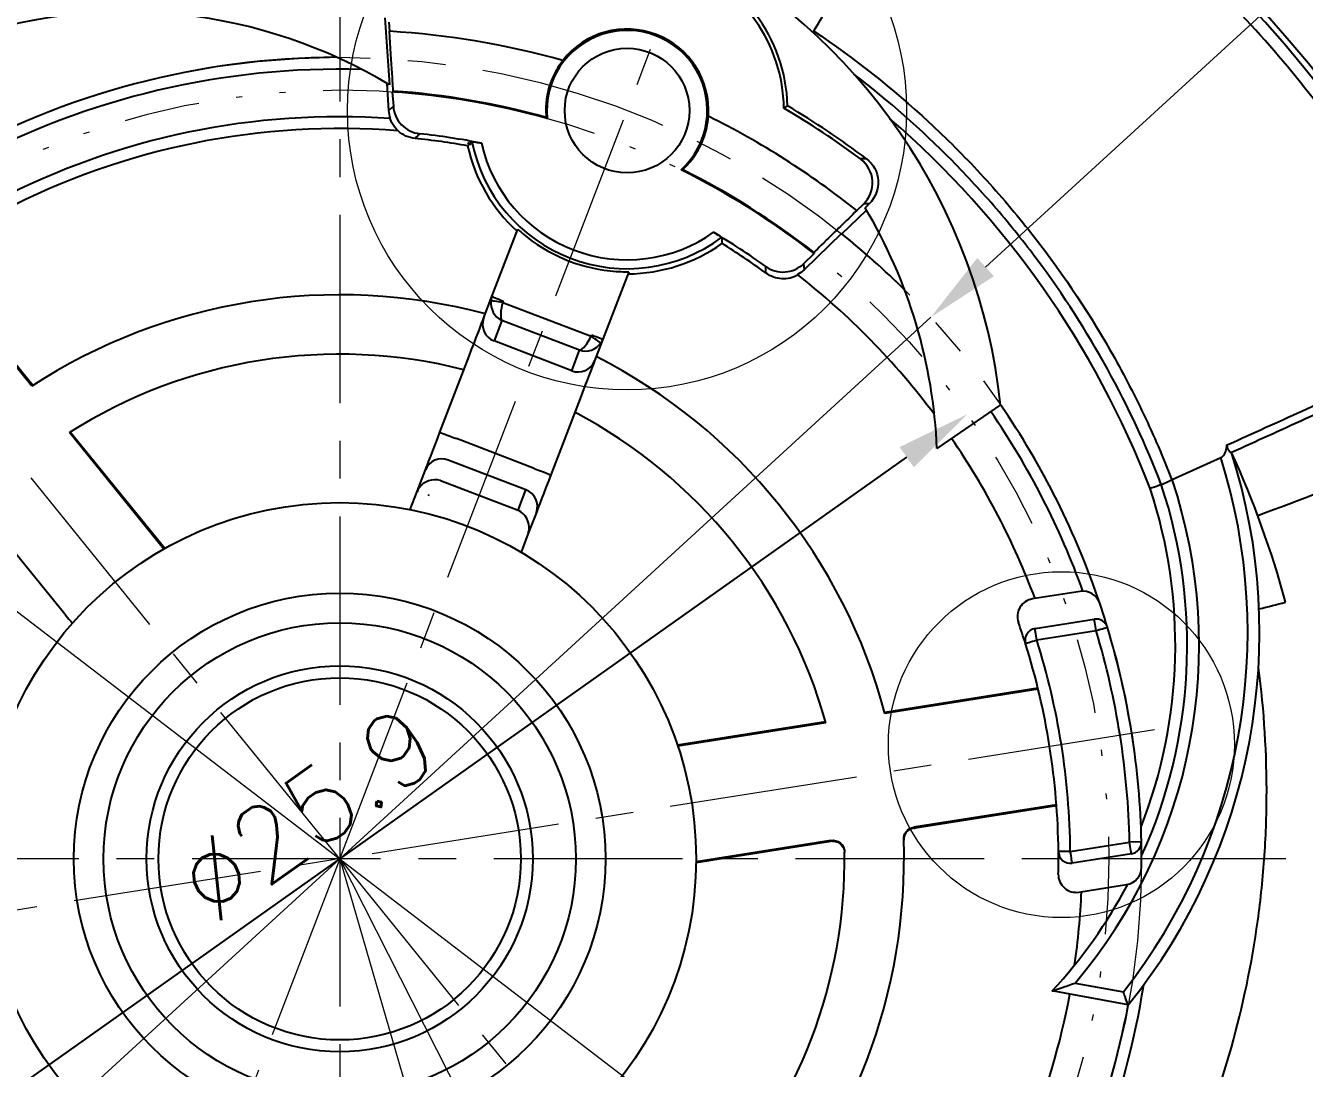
# Model space of a CAD drawing. Header units: millimetres. Extents: x 2517 to 6633, y 792 to 3241.
# Drawn here: x 3353.6 to 3375.13, y 971.59 to 989.15 of the extents above; entities that cross this region are included whole.
import ezdxf

# ---------------------------------------------------------------- set-up
doc = ezdxf.new("R2010")
doc.units = ezdxf.units.MM
doc.linetypes.add('CENTER', pattern=[50.8, 31.75, -6.35, 6.35, -6.35])
doc.linetypes.add('DIVIDE', pattern=[31.75, 12.7, -6.35, 0, -6.35, 0, -6.35])
for name, color, linetype, lineweight in [('中心线', 1, 'CENTER', 9), ('双点划线', 5, 'DIVIDE', 9), ('实线', 7, 'Continuous', 25), ('尺寸标注', 2, 'Continuous', 9)]:
    doc.layers.add(name, color=color, linetype=linetype, lineweight=lineweight)
doc.styles.add('st', font='txt.shx')
doc.dimstyles.new('2st', dxfattribs={"dimscale": 0.5, "dimtxt": 2.5, "dimasz": 2.5, "dimexe": 1.25, "dimexo": 0, "dimtad": 1, "dimtoh": 1, "dimdec": 1, "dimlfac": 0.5, "dimdsep": 46, "dimtxsty": 'st', "dimcen": 0, "dimclrd": 256, "dimclre": 256, "dimclrt": 3, "dimadec": 0, "dimazin": 2, "dimtfac": 1, "dimtdec": 1, "dimtofl": 0, "dimtmove": 0, "dimatfit": 1, "dimfxl": 0, "dimlwd": -1, "dimlwe": -1, "dimarcsym": 0})
doc.dimstyles.new('st', dxfattribs={"dimscale": 0.5, "dimtxt": 2.5, "dimasz": 2.5, "dimexe": 1.25, "dimexo": 0, "dimtad": 1, "dimtoh": 1, "dimdsep": 46, "dimtxsty": 'st', "dimcen": 0, "dimclrd": 256, "dimclre": 256, "dimclrt": 3, "dimadec": 3, "dimazin": 2, "dimtfac": 1, "dimtmove": 0, "dimatfit": 1, "dimfxl": 0, "dimlwd": -1, "dimlwe": -1, "dimarcsym": 0})

# ---------------------------------------------------------------- blocks, each defined once
blk = doc.blocks.new('*D304')
at = {"layer": 'Defpoints', "color": 0, "ltscale": 0.1, "transparency": 16777216}
for p in [(3358.889, 1001.207), (3365.061, 999.872), (3367.979, 998.8), (3358.889, 975.118), (3358.889, 947.894)]:
    blk.add_point(p, dxfattribs=at)
at = {"layer": '尺寸标注', "ltscale": 0.1, "transparency": 16777216}
blk.add_line((3367.979, 998.8), (3368.255, 999.518), dxfattribs=at)
blk.add_arc((3358.889, 975.118), 25.512, 71.8076, 87.1924, dxfattribs=at)
for points in [[(3360.133, 1000.391), (3360.143, 1000.807), (3358.889, 1000.629)], [(3366.924, 999.55), (3366.784, 999.158), (3368.031, 998.935)]]:
    blk.add_solid(points, dxfattribs=at)
at = {"layer": '尺寸标注', "color": 3, "ltscale": 0.1, "transparency": 16777216, "insert": (3363.423, 1001.175), "char_height": 1.25, "attachment_point": 5, "rotation": 350.1286, "style": 'st'}
blk.add_mtext('21°', dxfattribs=at)
blk = doc.blocks.new('*D327')
at = {"layer": 'Defpoints', "color": 0, "ltscale": 0.1, "transparency": 16777216}
for p in [(3349.709, 1001.778), (3367.979, 998.8), (3350.519, 985.454), (3358.889, 975.118), (3358.889, 975.118)]:
    blk.add_point(p, dxfattribs=at)
at = {"layer": '中心线', "ltscale": 0.1, "transparency": 16777216}
for p, q in [((3367.979, 998.8), (3369.217, 1002.024)), ((3350.519, 985.454), (3340.751, 997.516))]:
    blk.add_line(p, q, dxfattribs=at)
blk.add_arc((3358.889, 975.118), 28.196, 71.5403, 126.4597, dxfattribs=at)
for points in [[(3367.887, 1002.059), (3367.746, 1001.667), (3368.993, 1001.441)], [(3342.26, 997.63), (3342.005, 997.96), (3341.144, 997.03)]]:
    blk.add_solid(points, dxfattribs=at)
at = {"layer": '中心线', "color": 3, "ltscale": 0.1, "transparency": 16777216, "insert": (3355.489, 1004.052), "char_height": 1.25, "attachment_point": 5, "rotation": 6.7014, "style": 'st'}
blk.add_mtext('60°', dxfattribs=at)
blk = doc.blocks.new('*D331')
at = {"layer": 'Defpoints', "color": 0, "ltscale": 0.1, "transparency": 16777216}
for p in [(3368.84, 984.24), (3348.937, 965.995)]:
    blk.add_point(p, dxfattribs=at)
at = {"layer": '尺寸标注', "ltscale": 0.1, "transparency": 16777216}
for p, q in [((3369.762, 985.084), (3378.157, 992.78)), ((3378.157, 992.78), (3381.803, 992.78)), ((3348.937, 965.995), (3368.84, 984.24)), ((3348.016, 965.151), (3347.094, 964.306))]:
    blk.add_line(p, q, dxfattribs=at)
for points in [[(3369.621, 985.238), (3369.903, 984.931), (3368.84, 984.24)], [(3347.875, 965.304), (3348.156, 964.997), (3348.937, 965.995)]]:
    blk.add_solid(points, dxfattribs=at)
at = {"layer": '尺寸标注', "color": 3, "ltscale": 0.1, "transparency": 16777216, "insert": (3380.136, 993.718), "char_height": 1.25, "attachment_point": 5, "style": 'st'}
blk.add_mtext('∅27', dxfattribs=at)
blk = doc.blocks.new('*D343')
at = {"layer": 'Defpoints', "color": 0, "ltscale": 0.1, "transparency": 16777216}
for p in [(3358.889, 975.118), (3369.565, 954.07)]:
    blk.add_point(p, dxfattribs=at)
at = {"layer": '尺寸标注', "ltscale": 0.1, "transparency": 16777216}
for p, q in [((3358.889, 975.118), (3369.565, 954.07)), ((3370.13, 952.955), (3371.757, 949.749)), ((3371.757, 949.749), (3377.069, 949.749))]:
    blk.add_line(p, q, dxfattribs=at)
blk.add_solid([(3370.316, 953.05), (3369.944, 952.861), (3369.565, 954.07)], dxfattribs=at)
at = {"layer": '尺寸标注', "color": 3, "ltscale": 0.1, "transparency": 16777216, "insert": (3374.569, 950.686), "char_height": 1.25, "attachment_point": 5, "style": 'st'}
blk.add_mtext('R23.6', dxfattribs=at)
blk = doc.blocks.new('*D344')
at = {"layer": 'Defpoints', "color": 0, "ltscale": 0.1, "transparency": 16777216}
for p in [(3358.889, 975.118), (3365.231, 953.321)]:
    blk.add_point(p, dxfattribs=at)
at = {"layer": '尺寸标注', "ltscale": 0.1, "transparency": 16777216}
for p, q in [((3358.889, 975.118), (3365.231, 953.321)), ((3365.58, 952.121), (3367.349, 946.041)), ((3367.349, 946.041), (3372.661, 946.041))]:
    blk.add_line(p, q, dxfattribs=at)
blk.add_solid([(3365.78, 952.179), (3365.38, 952.063), (3365.231, 953.321)], dxfattribs=at)
at = {"layer": '尺寸标注', "color": 3, "ltscale": 0.1, "transparency": 16777216, "insert": (3370.161, 946.979), "char_height": 1.25, "attachment_point": 5, "style": 'st'}
blk.add_mtext('R22.7', dxfattribs=at)
blk = doc.blocks.new('*D446')
at = {"layer": 'Defpoints', "color": 0, "ltscale": 0.1, "transparency": 16777216}
for p in [(3369.454, 982.606), (3348.323, 967.629)]:
    blk.add_point(p, dxfattribs=at)
at = {"layer": '实线', "ltscale": 0.1, "transparency": 16777216}
blk.add_line((3349.343, 968.352), (3368.434, 981.883), dxfattribs=at)
for points in [[(3368.314, 982.053), (3368.555, 981.713), (3369.454, 982.606)], [(3349.223, 968.522), (3349.463, 968.182), (3348.323, 967.629)]]:
    blk.add_solid(points, dxfattribs=at)
at = {"layer": '实线', "color": 3, "ltscale": 0.1, "transparency": 16777216, "insert": (3358.347, 975.882), "char_height": 1.25, "attachment_point": 5, "rotation": 35.3261, "style": 'st'}
blk.add_mtext('∅25.9', dxfattribs=at)
blk = doc.blocks.new('*D447')
at = {"layer": 'Defpoints', "color": 0, "ltscale": 0.1, "transparency": 16777216}
for p in [(3348.61, 982.995), (3369.168, 967.24)]:
    blk.add_point(p, dxfattribs=at)
at = {"layer": '尺寸标注', "ltscale": 0.1, "transparency": 16777216}
for p, q in [((3347.618, 983.755), (3346.626, 984.515)), ((3348.61, 982.995), (3369.168, 967.24)), ((3370.16, 966.48), (3379.494, 959.327)), ((3379.494, 959.327), (3386.81, 959.327))]:
    blk.add_line(p, q, dxfattribs=at)
for points in [[(3347.744, 983.92), (3347.491, 983.59), (3348.61, 982.995)], [(3370.286, 966.646), (3370.033, 966.315), (3369.168, 967.24)]]:
    blk.add_solid(points, dxfattribs=at)
at = {"layer": '尺寸标注', "color": 3, "ltscale": 0.1, "transparency": 16777216, "insert": (3383.308, 960.675), "char_height": 1.25, "attachment_point": 5, "style": 'st'}
blk.add_mtext('%%c26{}{\\H0.71x;\\C3;\\S+0.03^  0;}', dxfattribs=at)

msp = doc.modelspace()

# ---------------------------------------------------------------- linework, layer by layer
at = {"layer": '中心线', "ltscale": 0.1}
for p, q in [((3358.8888, 1001.2065), (3358.8888, 947.8935)), ((3358.8888, 975.1175), (3367.9794, 998.7996)), ((3358.8888, 975.1175), (3350.5188, 985.4536)), ((3372.608, 977.2904), (3341.4506, 972.3556)), ((3384.9778, 975.1175), (3326.5746, 975.1175)), ((3358.8888, 975.1175), (3353.8235, 961.922)), ((3358.8888, 975.1175), (3369.5202, 961.9888))]:
    msp.add_line(p, q, dxfattribs=at)
msp.add_circle((3358.8888, 975.1175), 13.5, dxfattribs=at)
at = {"layer": '双点划线', "ltscale": 0.1}
msp.add_circle((3358.8888, 975.1175), 12.95, dxfattribs=at)
at = {"layer": '实线'}
for p, q in [((3359.6468, 989.2809), (3359.7257, 988.1518)), ((3359.7146, 989.2116), (3359.7255, 989.0556)), ((3359.7182, 987.7218), (3359.6865, 988.1753)), ((3359.7872, 988.0495), (3359.7749, 988.0372)), ((3359.7749, 988.0372), (3359.792, 987.7928)), ((3359.7182, 987.7218), (3359.792, 987.7928)), ((3359.7373, 987.5887), (3359.7462, 987.5881)), ((3362.3685, 987.6049), (3362.3834, 987.5871)), ((3361.0682, 987.1533), (3361.0418, 987.126)), ((3361.1141, 987.2003), (3361.0805, 987.1661)), ((3364.6585, 986.7259), (3364.6355, 986.7226)), ((3367.3433, 985.6423), (3367.7568, 986.0417)), ((3367.5933, 986.0354), (3367.7058, 986.1441)), ((3367.7325, 986.0826), (3367.8026, 986.1502)), ((3361.4526, 984.5869), (3361.8879, 985.7209)), ((3367.3364, 985.6478), (3366.7062, 985.0393)), ((3366.8743, 985.3291), (3366.8752, 985.3116)), ((3353.7206, 983.0887), (3352.0772, 985.1181)), ((3366.699, 985.1415), (3366.8752, 985.3116)), ((3366.699, 985.1415), (3366.7062, 985.0393)), ((3353.7059, 983.0792), (3352.0627, 985.1083)), ((3363.755, 985.0042), (3363.3197, 983.8702)), ((3361.3119, 984.2205), (3361.4526, 984.5869)), ((3361.6331, 984.4908), (3363.1213, 983.9196)), ((3361.6194, 984.1844), (3361.4877, 983.8413)), ((3362.9264, 983.6826), (3361.6194, 984.1844)), ((3362.7947, 983.3396), (3361.4877, 983.8413)), ((3363.3197, 983.8702), (3363.1791, 983.5038)), ((3362.7947, 983.3396), (3362.9264, 983.6826)), ((3360.5757, 982.3025), (3361.0686, 983.5866)), ((3362.9357, 982.8698), (3362.4428, 981.5858)), ((3370.0145, 982.764), (3368.9431, 982.0277)), ((3355.9274, 980.3358), (3354.339, 982.2973)), ((3355.9428, 980.3445), (3354.3538, 982.3067)), ((3362.1628, 981.6933), (3360.8557, 982.195)), ((3360.1917, 981.3022), (3360.3323, 981.6685)), ((3362.0237, 981.331), (3360.7167, 981.8327)), ((3372.9032, 981.5043), (3373.7198, 981.8764)), ((3360.585, 981.4897), (3361.892, 980.988)), ((3360.0753, 980.999), (3360.1917, 981.3022)), ((3361.892, 980.988), (3362.0237, 981.331)), ((3352.9263, 980.8915), (3354.2609, 979.2434)), ((3362.1995, 980.9518), (3362.0588, 980.5854)), ((3362.0588, 980.5854), (3361.9425, 980.2823)), ((3371.3528, 979.6228), (3370.5507, 979.4958)), ((3370.5937, 978.9963), (3371.5913, 979.1543)), ((3371.6226, 978.9568), (3370.625, 978.7988)), ((3370.6425, 977.9916), (3368.0632, 977.5831)), ((3370.6466, 977.9746), (3368.0678, 977.5661)), ((3367.0694, 977.4257), (3364.5756, 977.0307)), ((3367.0741, 977.4088), (3364.5812, 977.0139)), ((3370.9543, 976.0303), (3368.5517, 975.6497)), ((3368.5747, 975.6392), (3370.9553, 976.0162)), ((3367.1567, 975.4288), (3364.8886, 975.0695)), ((3364.8884, 975.0553), (3367.1569, 975.4146)), ((3371.1881, 975.2431), (3370.9881, 975.2411)), ((3371.1881, 975.2431), (3372.1857, 975.4011)), ((3372.3857, 975.4054), (3372.1857, 975.4011)), ((3372.217, 975.2036), (3371.2194, 975.0456)), ((3371.3329, 974.5573), (3372.135, 974.6844)), ((3372.1627, 972.6573), (3370.8845, 972.8943)), ((3371.2681, 973.0266), (3372.081, 972.8759))]:
    msp.add_line(p, q, dxfattribs=at)
at = {"layer": '实线', "flags": 128}
for points in [[(3366.3673, 987.7625), (3366.3889, 987.775), (3366.4294, 987.7987)], [(3367.8026, 986.1502), (3367.7543, 986.1472), (3367.7058, 986.1441)], [(3365.32, 985.5858), (3365.3222, 985.5318), (3365.324, 985.4823)], [(3361.6331, 984.4908), (3361.5959, 984.4957), (3361.5599, 984.5003), (3361.5266, 984.5046), (3361.4971, 984.5084), (3361.4724, 984.5116), (3361.4534, 984.5141), (3361.4408, 984.5157), (3361.4351, 984.5164)], [(3361.4526, 984.5869), (3361.4562, 984.5855), (3361.4668, 984.5815), (3361.484, 984.5748), (3361.5073, 984.5659), (3361.5356, 984.5551), (3361.5678, 984.5427), (3361.6029, 984.5292), (3361.6393, 984.5153)], [(3361.0686, 983.5866), (3361.1099, 983.6944), (3361.1502, 983.7992), (3361.1882, 983.8982), (3361.2229, 983.9887), (3361.2535, 984.0682), (3361.2789, 984.1345), (3361.2986, 984.1857), (3361.3119, 984.2205)], [(3363.2855, 983.8061), (3363.2808, 983.8094), (3363.2704, 983.8166), (3363.2546, 983.8275), (3363.2342, 983.8416), (3363.2097, 983.8585), (3363.182, 983.8776), (3363.1522, 983.8982), (3363.1213, 983.9196)], [(3363.133, 983.9419), (3363.1694, 983.9279), (3363.2045, 983.9144), (3363.2368, 983.902), (3363.265, 983.8912), (3363.2883, 983.8823), (3363.3055, 983.8756), (3363.3161, 983.8716), (3363.3197, 983.8702)], [(3363.1791, 983.5038), (3363.1657, 983.469), (3363.146, 983.4177), (3363.1206, 983.3515), (3363.0901, 983.272), (3363.0554, 983.1815), (3363.0174, 983.0825), (3362.9771, 982.9776), (3362.9357, 982.8698)], [(3360.3323, 981.6685), (3360.3457, 981.7034), (3360.3654, 981.7546), (3360.3908, 981.8209), (3360.4213, 981.9004), (3360.456, 981.9908), (3360.494, 982.0899), (3360.5343, 982.1947), (3360.5757, 982.3025)], [(3360.5757, 982.3025), (3360.5811, 982.3005), (3360.597, 982.2943), (3360.6229, 982.2844), (3360.6577, 982.271), (3360.7001, 982.2547), (3360.7486, 982.2362), (3360.8011, 982.216), (3360.8557, 982.195)], [(3362.1628, 981.6933), (3362.2174, 981.6723), (3362.2699, 981.6522), (3362.3184, 981.6336), (3362.3608, 981.6173), (3362.3956, 981.6039), (3362.4215, 981.594), (3362.4375, 981.5879), (3362.4428, 981.5858)], [(3362.4428, 981.5858), (3362.4015, 981.478), (3362.3612, 981.3731), (3362.3232, 981.2741), (3362.2885, 981.1836), (3362.258, 981.1042), (3362.2325, 981.0379), (3362.2128, 980.9866), (3362.1995, 980.9518)], [(3371.6226, 978.9568), (3371.6165, 978.9953), (3371.6106, 979.0324), (3371.6052, 979.0666), (3371.6004, 979.0965), (3371.5966, 979.1211), (3371.5937, 979.1393), (3371.5919, 979.1505), (3371.5913, 979.1543)], [(3370.625, 978.7988), (3370.6188, 978.8373), (3370.613, 978.8744), (3370.6076, 978.9085), (3370.6028, 978.9385), (3370.5989, 978.963), (3370.596, 978.9813), (3370.5943, 978.9925), (3370.5937, 978.9963)], [(3371.8141, 979.0145), (3371.8104, 979.0134), (3371.7995, 979.0101), (3371.7818, 979.0048), (3371.758, 978.9976), (3371.729, 978.9889), (3371.6958, 978.9789), (3371.6599, 978.9681), (3371.6226, 978.9568)], [(3370.625, 978.7988), (3370.5877, 978.7871), (3370.5519, 978.7759), (3370.5189, 978.7655), (3370.49, 978.7565), (3370.4663, 978.749), (3370.4486, 978.7435), (3370.4378, 978.7401), (3370.4341, 978.7389)], [(3371.2194, 975.0456), (3371.2188, 975.0494), (3371.217, 975.0606), (3371.2141, 975.0789), (3371.2102, 975.1034), (3371.2055, 975.1334), (3371.2001, 975.1675), (3371.1942, 975.2046), (3371.1881, 975.2431)], [(3372.217, 975.2036), (3372.2164, 975.2074), (3372.2146, 975.2186), (3372.2117, 975.2369), (3372.2079, 975.2614), (3372.2031, 975.2914), (3372.1977, 975.3255), (3372.1918, 975.3626), (3372.1857, 975.4011)]]:
    msp.add_lwpolyline(points, dxfattribs=at)
at = {"layer": '实线'}
for centre, radius in [((3363.7267, 987.7209), 1.05), ((3358.8888, 975.1175), 6), ((3358.8888, 975.1175), 4.475), ((3358.8888, 975.1175), 3.975), ((3358.8888, 975.1175), 3.25), ((3358.8888, 975.1175), 3.05)]:
    msp.add_circle(centre, radius, dxfattribs=at)
for centre, radius, start, end in [((3358.8888, 975.1175), 21.1, 71.98834, 66.01166), ((3358.8888, 975.1175), 21, 71.98834, 66.01166), ((3358.8888, 975.1175), 23.6, 35.87237, 62.12763), ((3358.8888, 975.1175), 22.7, 37.03269, 60.96731), ((3360.0722, 981.6908), 10, 6.16078, 62.64538), ((3363.7267, 987.7209), 2.6409, 0.90239, 137.09761), ((3363.7267, 987.7209), 2.7037, 1.65, 71.99729), ((3355.2887, 980.7848), 8.6, 58.9399, 108.32049), ((3358.8888, 975.1175), 13.9631, 74.39068, 86.56438), ((3363.7267, 987.7209), 1.35, 312.31351, 185.68649), ((3363.7267, 987.7209), 1.3718, 356.01278, 141.98722), ((3358.8888, 975.1175), 13.5, 90.20778, 119.40593), ((3358.8888, 975.1175), 13.3, 88.39485, 118.18283), ((3358.8888, 975.1175), 12.95, 74.34441, 86.07644), ((3358.8888, 975.1175), 12.9632, 74.42896, 86.02578), ((3358.8888, 975.1175), 14.6909, 53.35593, 59.39878), ((3358.8888, 975.1175), 14.7537, 53.05847, 59.26308), ((3358.8888, 975.1175), 12.5, 86.0665, 117.46304), ((3358.8888, 975.1175), 13.9631, 51.43562, 63.60932), ((3357.8433, 975.6804), 15.746, 21.11776, 49.10218), ((3358.8888, 975.1175), 12.3, 85.40936, 117.46828), ((3386.2026, 961.3384), 36.7406, 134.97176, 135.14641), ((3358.8888, 975.1175), 12.2873, 78.80875, 83.70559), ((3358.8888, 975.1175), 12.2, 79.83514, 84.03406), ((3363.7267, 987.7209), 2.75, 192.49184, 227.67631), ((3358.8888, 975.1175), 12.2463, 79.69002, 79.84693), ((3355.2887, 980.7848), 8.6, 47.60664, 47.96134), ((3363.7267, 987.7209), 2.7037, 191.84129, 192.48766), ((3363.7267, 987.7209), 2.664, 191.26858, 306.73142), ((3363.7267, 987.7209), 2.514, 192.63017, 305.36983), ((3369.4823, 948.2355), 38.7125, 92.55623, 92.70267), ((3358.8888, 975.1175), 12.95, 51.92356, 63.65559), ((3358.8888, 975.1175), 12.9632, 51.97422, 63.57104), ((3360.3505, 981.6706), 8.6, 2.37989, 30.86527), ((3363.7267, 987.7209), 2.7151, 231.86349, 266.13651), ((3358.8888, 975.1175), 12.2873, 54.29441, 59.19125), ((3358.8888, 975.1175), 13.5, 45.20778, 51.26263), ((3363.7267, 987.7209), 2.75, 270.32369, 305.50816), ((3358.8888, 975.1175), 12.2, 53.96594, 58.16486), ((3329.2769, 983.1496), 36.8344, 2.85346, 3.02767), ((3358.8888, 975.1175), 12.5, 36.78509, 51.9335), ((3358.8888, 975.1175), 9.5, 75.04233, 123.06352), ((3361.5895, 984.1189), 0.2956, 159.88157, 249.85493), ((3358.8888, 975.1175), 8.5, 75.75633, 122.36214), ((3362.9048, 983.614), 0.2956, 248.14504, 338.11845), ((3358.8888, 975.1175), 9.5, 14.93648, 62.95767), ((3358.8888, 975.1175), 13.5, 18.59407, 34.5), ((3358.8888, 975.1175), 8.5, 15.63786, 62.24367), ((3358.8888, 975.1175), 13.3, 19.81717, 34.5), ((3358.8888, 975.1175), 12.5, 20.53696, 34.5), ((3364.3736, 978.9287), 10, 321.16078, 17.64538), ((3358.8888, 975.1175), 16.5, 15.19016, 24.5), ((3360.6066, 981.5584), 0.2956, 68.14484, 158.11868), ((3364.3736, 978.9287), 9.8, 321.85641, 17.5048), ((3364.5561, 978.7176), 8.8, 319.7059, 18.46147), ((3361.9219, 981.0535), 0.2956, 339.88149, 69.85507), ((3364.5561, 978.7176), 8.4, 338.62042, 18.28749), ((3364.5561, 978.7176), 8.6, 335.6115, 18.32049), ((3371.3997, 979.3265), 0.3, 18.59407, 99), ((3370.5976, 979.1995), 0.3, 99, 199.21948), ((3358.8888, 975.1175), 13.5, 16.77819, 18.59407), ((3358.8888, 975.1175), 12.1, 17.41497, 19.21948), ((3371.6226, 978.9568), 0.2, 16.77819, 99), ((3370.625, 978.7988), 0.2, 99, 197.41497), ((3358.8888, 975.1175), 13.3, 1.22181, 16.77819), ((3358.8888, 975.1175), 13.5, 1.22181, 16.77819), ((3358.8888, 975.1175), 12.1, 0.58503, 17.41497), ((3358.8888, 975.1175), 12.3, 0.58503, 17.41497), ((3358.8575, 975.315), 9.7, 1.89397, 1.97731), ((3358.8888, 975.1175), 9.5, 316.10634, 1.97659), ((3358.8575, 975.315), 8.3, 0.68735, 0.78518), ((3358.8888, 975.1175), 8.5, 317.31286, 0.78433), ((3358.8888, 975.1175), 12.1, 358.78052, 0.58503), ((3371.1881, 975.2431), 0.2, 180.58503, 279), ((3372.1857, 975.4011), 0.2, 279, 1.22181), ((3358.8888, 975.1175), 13.5, 359.40593, 1.22181), ((3371.2859, 974.8536), 0.3, 178.78052, 279), ((3372.088, 974.9807), 0.3, 279, 359.40593), ((3364.5561, 978.7176), 8.6, 317.37989, 332.05845), ((3358.8888, 975.1175), 12.5, 351.78509, 357.46304), ((3358.8888, 975.1175), 12.5, 326.15283, 349.5), ((3358.8888, 975.1175), 13.7, 326.88073, 351.09056), ((3358.8888, 975.1175), 13.5, 326.73737, 349.5), ((3358.8888, 975.1175), 9.5, 196.10634, 243.04235), ((3358.8888, 975.1175), 8.5, 197.31286, 242.33845)]:
    msp.add_arc(centre, radius, start, end, dxfattribs=at)
for centre, major_axis, ratio, start_param, end_param in [((3361.7237, 984.4561), (-0.1679, 0.259), 0.9162457, 0.8329813, 2.1587989), ((3361.7326, 984.4794), (0.2801, -0.1075), 0.9903538, 3.1415927, 3.3865713), ((3361.7237, 984.4561), (0.0822, 0.2897), 0.3210395, 1.5418432, 2.8676609), ((3361.7326, 984.4794), (0.0369, 0.0962), 0.9701425, 1.5707963, 1.815775), ((3363.0307, 983.9544), (0.1327, 0.2703), 0.3210395, 3.4155244, 4.7413421), ((3363.0397, 983.9777), (-0.0369, -0.0962), 0.9701425, 1.3258177, 1.5707963), ((3363.0397, 983.9777), (0.2801, -0.1075), 0.9903538, 6.0382066, 6.2831853), ((3363.0307, 983.9544), (0.2981, 0.0801), 0.9162457, 4.1243864, 5.450204), ((3360.4807, 981.218), (0.2981, 0.0801), 0.9162457, 0.9827937, 2.3086114), ((3360.4717, 981.1946), (0.2801, -0.1075), 0.9903538, 2.896614, 3.1415927), ((3360.4717, 981.1946), (0.0369, 0.0962), 0.9701425, 1.3258177, 1.5707963), ((3361.7877, 980.7163), (-0.1679, 0.259), 0.9162457, 3.9745739, 5.3003916), ((3361.7788, 980.6929), (0.2801, -0.1075), 0.9903538, 0, 0.2449787)]:
    msp.add_ellipse(centre, major_axis=major_axis, ratio=ratio, start_param=start_param, end_param=end_param, dxfattribs=at)
for points, knots in [([(3377.7567, 983.8713), (3377.2406, 984.9836), (3376.6228, 986.057), (3375.5507, 987.5827), (3375.1692, 988.0768), (3374.3691, 989.0226), (3373.9493, 989.476), (3372.6333, 990.7764), (3371.6809, 991.564), (3370.1472, 992.6164), (3369.6183, 992.9454), (3368.8099, 993.3997), (3368.5375, 993.5449), (3368.1248, 993.7532), (3367.9866, 993.821), (3367.7785, 993.9204), (3367.709, 993.9531), (3367.6219, 993.9934), (3367.6041, 994.0017), (3367.5727, 994.0162), (3367.5589, 994.0225), (3367.5256, 994.0379), (3367.5138, 994.0434), (3367.514, 994.0438)], [0, 0, 0, 0, 0.25, 0.25, 0.375, 0.375, 0.5, 0.5, 0.75, 0.75, 0.875, 0.875, 0.9375, 0.9375, 0.96875, 0.96875, 0.984375, 0.984375, 0.9882813, 0.9882813, 0.9921875, 0.9921875, 1, 1, 1, 1]), ([(3359.7872, 988.0495), (3359.7883, 988.0506), (3359.7875, 988.0778), (3359.7824, 988.1803), (3359.7781, 988.2556), (3359.7611, 988.5341), (3359.7439, 988.7925), (3359.7255, 989.0556)], [0, 0, 0, 0, 0.25, 0.25, 0.5, 0.5, 1, 1, 1, 1]), ([(3366.8701, 989.06), (3367.5511, 988.6006), (3368.1965, 988.0897), (3369.1029, 987.2516), (3369.3947, 986.9604), (3369.9565, 986.3548), (3370.2271, 986.0397), (3370.9992, 985.067), (3371.4581, 984.3865), (3372.0616, 983.329), (3372.2486, 982.9704), (3372.5077, 982.4249), (3372.5906, 982.2418), (3372.749, 981.8732), (3372.8253, 981.6862), (3372.8967, 981.5013)], [0, 0, 0, 0, 0.25, 0.25, 0.375, 0.375, 0.5, 0.5, 0.75, 0.75, 0.875, 0.875, 0.9375, 0.9375, 1, 1, 1, 1]), ([(3362.6459, 988.5657), (3362.605, 988.5133), (3362.5687, 988.459), (3362.5046, 988.3468), (3362.4768, 988.2885), (3362.4093, 988.1187), (3362.3838, 988.0083), (3362.3586, 987.8211), (3362.3583, 987.7439), (3362.3628, 987.6359), (3362.3672, 987.6065), (3362.3685, 987.6049)], [0, 0, 0, 0, 0.125, 0.125, 0.25, 0.25, 0.5, 0.5, 0.75, 0.75, 1, 1, 1, 1]), ([(3372.7202, 981.4209), (3372.2077, 982.749), (3371.5108, 984.0248), (3370.4151, 985.4967), (3370.1841, 985.7856), (3369.7041, 986.3449), (3369.4548, 986.6157), (3368.6806, 987.4008), (3368.1292, 987.8875), (3367.5463, 988.3344)], [0, 0, 0, 0, 0.5, 0.5, 0.625, 0.625, 0.75, 0.75, 1, 1, 1, 1]), ([(3359.792, 987.7928), (3359.8001, 987.6761), (3359.8494, 987.5654), (3360.0109, 987.3972), (3360.1196, 987.3436), (3360.2359, 987.3307)], [0, 0, 0, 0, 0.5, 0.5, 1, 1, 1, 1]), ([(3359.8732, 987.3781), (3359.8282, 987.4188), (3359.7912, 987.4695), (3359.745, 987.5576), (3359.7366, 987.5887), (3359.7373, 987.5887)], [0, 0, 0, 0, 0.5, 0.5, 1, 1, 1, 1]), ([(3364.6585, 986.7259), (3364.6605, 986.7262), (3364.6837, 986.7454), (3364.759, 986.8223), (3364.8108, 986.8803), (3364.9167, 987.0353), (3364.9718, 987.1347), (3365.0562, 987.3624), (3365.086, 987.4926), (3365.0952, 987.6255)], [0, 0, 0, 0, 0.25, 0.25, 0.5, 0.5, 0.75, 0.75, 1, 1, 1, 1]), ([(3361.1141, 987.2003), (3361.1142, 987.2004), (3361.117, 987.2), (3361.1224, 987.1992), (3361.1277, 987.1983), (3361.1356, 987.197), (3361.1454, 987.1953), (3361.1554, 987.1935), (3361.1676, 987.1913), (3361.181, 987.1889), (3361.1952, 987.1862), (3361.2112, 987.1832), (3361.2277, 987.1801), (3361.2425, 987.1772), (3361.2581, 987.1742), (3361.2735, 987.1712)], [0, 0, 0, 0, 0.00004759373, 0.00004759373, 0.00004759373, 0.00009510557, 0.00009510557, 0.00009510557, 0.00014386629, 0.00014386629, 0.00014386629, 0.00019591639, 0.00019591639, 0.00019591639, 0.00024289214, 0.00024289214, 0.00024289214, 0.00024289214]), ([(3367.7058, 986.1441), (3367.8107, 986.2454), (3367.8667, 986.3921), (3367.8483, 986.6792), (3367.7739, 986.8179), (3367.6569, 986.9049)], [0, 0, 0, 0, 0.5, 0.5, 1, 1, 1, 1]), ([(3367.7558, 986.9095), (3367.872, 986.8221), (3367.9454, 986.6839), (3367.9632, 986.3977), (3367.9072, 986.2512), (3367.8026, 986.1502)], [0, 0, 0, 0, 0.5, 0.5, 1, 1, 1, 1]), ([(3367.5933, 986.0354), (3367.4984, 985.9438), (3367.4056, 985.8538), (3367.2317, 985.6847), (3367.1521, 985.6069), (3366.9527, 985.4111), (3366.8741, 985.3321), (3366.8743, 985.3291)], [0, 0, 0, 0, 0.25, 0.25, 0.5, 0.5, 1, 1, 1, 1]), ([(3361.8879, 985.7209), (3361.8881, 985.7214), (3361.9065, 985.7048), (3361.9663, 985.6532), (3362.0074, 985.6188), (3362.0501, 985.5853)], [0, 0, 0, 0, 0.5, 0.5, 1, 1, 1, 1]), ([(3365.182, 985.6708), (3365.2172, 985.6498), (3365.2517, 985.6289), (3365.3039, 985.5965), (3365.32, 985.5862), (3365.32, 985.5858)], [0, 0, 0, 0, 0.5, 0.5, 1, 1, 1, 1]), ([(3366.0599, 985.0951), (3366.1549, 985.0268), (3366.2715, 984.994), (3366.5041, 985.0109), (3366.6148, 985.0602), (3366.699, 985.1415)], [0, 0, 0, 0, 0.5, 0.5, 1, 1, 1, 1]), ([(3363.5438, 985.0119), (3363.598, 985.0083), (3363.6512, 985.0064), (3363.7305, 985.0047), (3363.7552, 985.0047), (3363.755, 985.0042)], [0, 0, 0, 0, 0.5, 0.5, 1, 1, 1, 1]), ([(3366.6048, 984.9518), (3366.5212, 984.9048), (3366.4256, 984.883), (3366.2364, 984.8939), (3366.1432, 984.9268), (3366.0656, 984.9833)], [0, 0, 0, 0, 0.5, 0.5, 1, 1, 1, 1]), ([(3373.8245, 982.0882), (3373.8352, 982.093), (3373.8459, 982.0979), (3373.8565, 982.1027), (3374.266, 982.2882), (3374.6755, 982.4738), (3375.0849, 982.6594), (3375.9755, 983.0632), (3376.8659, 983.4671), (3377.7563, 983.8711)], [-0.0000351814, -0.0000351814, -0.0000351814, -0.0000351814, 0, 0, 0, 0.0013486886, 0.0013486886, 0.0013486886, 0.0042820691, 0.0042820691, 0.0042820691, 0.0042820691]), ([(3377.8151, 983.7427), (3376.9254, 983.3373), (3376.0356, 982.9318), (3375.1459, 982.5263), (3374.7317, 982.3376), (3374.3174, 982.1488), (3373.9031, 981.96), (3373.9026, 981.9597), (3373.9021, 981.9595), (3373.9016, 981.9593)], [0, 0, 0, 0, 0.0029332693, 0.0029332693, 0.0029332693, 0.0042990612, 0.0042990612, 0.0042990612, 0.00430078, 0.00430078, 0.00430078, 0.00430078]), ([(3378.3706, 982.4015), (3377.7309, 982.1623), (3377.0912, 981.9231), (3376.4515, 981.684), (3375.7489, 981.4213), (3375.0464, 981.1586), (3374.3438, 980.896)], [0.0002009624, 0.0002009624, 0.0002009624, 0.0002009624, 0.0022498948, 0.0022498948, 0.0022498948, 0.0045000334, 0.0045000334, 0.0045000334, 0.0045000334]), ([(3373.7461, 981.8884), (3373.7775, 981.913), (3373.7954, 981.9476), (3373.8185, 982.0171), (3373.8234, 982.0527), (3373.8245, 982.0882)], [0, 0, 0, 0, 0.5, 0.5, 1, 1, 1, 1]), ([(3373.8245, 982.0882), (3373.8242, 982.0788), (3373.8246, 982.0687), (3373.8262, 982.0585), (3373.8277, 982.0483), (3373.8306, 982.0377), (3373.8347, 982.028), (3373.8382, 982.0195), (3373.8427, 982.0115), (3373.8475, 982.0045), (3373.8524, 981.9974), (3373.8577, 981.9911), (3373.8629, 981.9857), (3373.8691, 981.9794), (3373.8752, 981.9741), (3373.8806, 981.97), (3373.8866, 981.9654), (3373.8919, 981.9621), (3373.8957, 981.9604), (3373.8985, 981.9592), (3373.9005, 981.9588), (3373.9016, 981.9593)], [0, 0, 0, 0, 0.00003153546, 0.00003153546, 0.00003153546, 0.0000634522, 0.0000634522, 0.0000634522, 0.00009101082, 0.00009101082, 0.00009101082, 0.00011843127, 0.00011843127, 0.00011843127, 0.00015077474, 0.00015077474, 0.00015077474, 0.00018730735, 0.00018730735, 0.00018730735, 0.00021398778, 0.00021398778, 0.00021398778, 0.00021398778]), ([(3372.7202, 981.4209), (3372.7202, 981.4209), (3372.7401, 981.43), (3372.8077, 981.4608), (3372.855, 981.4823), (3372.9032, 981.5043)], [0, 0, 0, 0, 0.5, 0.5, 1, 1, 1, 1]), ([(3372.7202, 981.4209), (3372.7202, 981.4209), (3372.6998, 981.4136), (3372.6303, 981.3887), (3372.5809, 981.371), (3372.5318, 981.3534)], [0, 0, 0, 0, 0.5, 0.5, 1, 1, 1, 1]), ([(3354.2609, 979.2434), (3354.2943, 979.2021), (3354.3274, 979.1619), (3354.3755, 979.1045), (3354.3902, 979.0878), (3354.3908, 979.0885)], [0, 0, 0, 0, 0.5, 0.5, 1, 1, 1, 1]), ([(3373.1262, 969.7944), (3373.7024, 971.0947), (3374.1117, 972.4889), (3374.3779, 974.3035), (3374.4189, 974.671), (3374.4752, 975.4065), (3374.4905, 975.7746), (3374.4983, 976.878), (3374.4525, 977.6126), (3374.3563, 978.3414)], [0, 0, 0, 0, 0.5, 0.5, 0.625, 0.625, 0.75, 0.75, 1, 1, 1, 1]), ([(3368.3831, 975.4452), (3368.3814, 975.4938), (3368.3982, 975.5424), (3368.4592, 975.6164), (3368.5036, 975.6421), (3368.5517, 975.6497)], [0, 0, 0, 0, 0.5, 0.5, 1, 1, 1, 1]), ([(3367.1567, 975.4288), (3367.2137, 975.4378), (3367.2734, 975.4208), (3367.3604, 975.3474), (3367.3872, 975.2916), (3367.388, 975.2339)], [0, 0, 0, 0, 0.5, 0.5, 1, 1, 1, 1]), ([(3368.5522, 975.6356), (3368.4932, 975.6264), (3368.4476, 975.5927), (3368.3935, 975.5182), (3368.3821, 975.476), (3368.3835, 975.4349)], [0, 0, 0, 0, 0.5, 0.5, 1, 1, 1, 1]), ([(3367.1834, 975.417), (3367.2478, 975.4186), (3367.3044, 975.3883), (3367.3721, 975.3128), (3367.3875, 975.2677), (3367.3881, 975.223)], [0, 0, 0, 0, 0.5, 0.5, 1, 1, 1, 1]), ([(3370.8845, 972.8943), (3370.8845, 972.8943), (3370.9104, 972.9029), (3370.9706, 972.9232), (3371.0059, 972.9351), (3371.1145, 972.9724), (3371.1911, 972.9991), (3371.2681, 973.0266)], [0, 0, 0, 0, 0.25, 0.25, 0.5, 0.5, 1, 1, 1, 1]), ([(3372.1627, 972.6573), (3372.1627, 972.6573), (3372.1522, 972.6857), (3372.1211, 972.7692), (3372.1009, 972.823), (3372.081, 972.8759)], [0, 0, 0, 0, 0.5, 0.5, 1, 1, 1, 1])]:
    msp.add_open_spline(points, degree=3, knots=knots, dxfattribs=at)
for points in [[(3366.8701, 989.06), (3366.9437, 989.1848), (3367.0175, 989.3095), (3367.0913, 989.4343)], [(3366.8595, 989.0347), (3366.8619, 989.0435), (3366.8654, 989.0522), (3366.8701, 989.06)], [(3359.7462, 987.5881), (3359.7307, 987.6314), (3359.7214, 987.6759), (3359.7182, 987.7218)], [(3360.1568, 987.2515), (3360.0512, 987.2625), (3359.9519, 987.3068), (3359.8732, 987.3781)], [(3366.7062, 985.0393), (3366.6732, 985.0074), (3366.6364, 984.9805), (3366.596, 984.9587)], [(3373.7198, 981.8764), (3373.7286, 981.8804), (3373.7374, 981.8845), (3373.7461, 981.8884)], [(3374.3657, 979.3262), (3374.5145, 979.3645), (3374.6634, 979.4027), (3374.8123, 979.4409)], [(3368.5522, 975.6356), (3368.5597, 975.6368), (3368.5672, 975.638), (3368.5747, 975.6392)], [(3367.1834, 975.417), (3367.1745, 975.4168), (3367.1656, 975.416), (3367.1569, 975.4146)]]:
    msp.add_open_spline(points, degree=3, dxfattribs=at)
at = {"layer": '尺寸标注', "ltscale": 0.1}
for centre, radius in [((3363.7267, 987.7209), 4.706), ((3371.0373, 977.0417), 2.9124)]:
    msp.add_circle(centre, radius, dxfattribs=at)

# ---------------------------------------------------------------- dimensions: what is measured, and where the dimension line sits
at = {"layer": '中心线', "ltscale": 0.1}
dim = msp.add_angular_dim_2l(base=(3349.709, 1001.7775), line1=((3358.8888, 975.1175), (3350.5188, 985.4536)), line2=((3358.8888, 975.1175), (3367.9794, 998.7996)), dimstyle='2st', dxfattribs=at)
dim.commit()
dim.dimension.update_dxf_attribs({"geometry": '*D327', "text_midpoint": (3355.5984, 1003.1211), "dimtype": 162})
at = {"layer": '实线', "ltscale": 0.1}
dim = msp.add_diameter_dim_2p(p1=(3348.3232, 967.6295), p2=(3369.4543, 982.6056), dimstyle='st', dxfattribs=at)
dim.commit()
dim.dimension.update_dxf_attribs({"geometry": '*D446', "text_midpoint": (3358.3467, 975.8824)})
at = {"layer": '尺寸标注', "ltscale": 0.1}
dim = msp.add_angular_dim_2l(base=(3365.0606, 999.8716), line1=((3358.8888, 1001.2065), (3358.8888, 947.8935)), line2=((3358.8888, 975.1175), (3367.9794, 998.7996)), dimstyle='st', dxfattribs=at)
dim.commit()
dim.dimension.update_dxf_attribs({"geometry": '*D304', "text_midpoint": (3363.2625, 1000.2517), "dimtype": 162})
dim = msp.add_diameter_dim_2p(p1=(3348.9371, 965.9953), p2=(3368.8404, 984.2398), dimstyle='st', dxfattribs=at)
dim.commit()
dim.dimension.update_dxf_attribs({"geometry": '*D331', "text_midpoint": (3380.1364, 992.7801), "dimtype": 163})
dim = msp.add_diameter_dim_2p(p1=(3348.6099, 982.9946), p2=(3369.1676, 967.2405), text='%%c26{}{\\H0.71x;\\C3;\\S+0.03^  0;}', dimstyle='st', override={"dimtp": 0.03, "dimtm": 0, "dimtdec": 2, "dimtzin": 8}, dxfattribs=at)
dim.commit()
dim.dimension.update_dxf_attribs({"geometry": '*D447', "text_midpoint": (3383.3082, 959.3273), "dimtype": 163})
for mpoint, picture, middle in [((3369.5645, 954.0702), '*D343', (3374.5691, 949.7486)), ((3365.2306, 953.3214), '*D344', (3370.1614, 946.0411))]:
    dim = msp.add_radius_dim(center=(3358.8888, 975.1175), mpoint=mpoint, dimstyle='st', override={"dimtol": 0, "dimlim": 0, "dimtp": 0, "dimtm": 0, "dimtfac": 1, "dimtdec": 1, "dimtolj": 0, "dimtzin": 8}, dxfattribs=at)
    dim.commit()
    dim.dimension.update_dxf_attribs({"geometry": picture, "text_midpoint": middle, "dimtype": 164})

doc.saveas('drawing.dxf')
